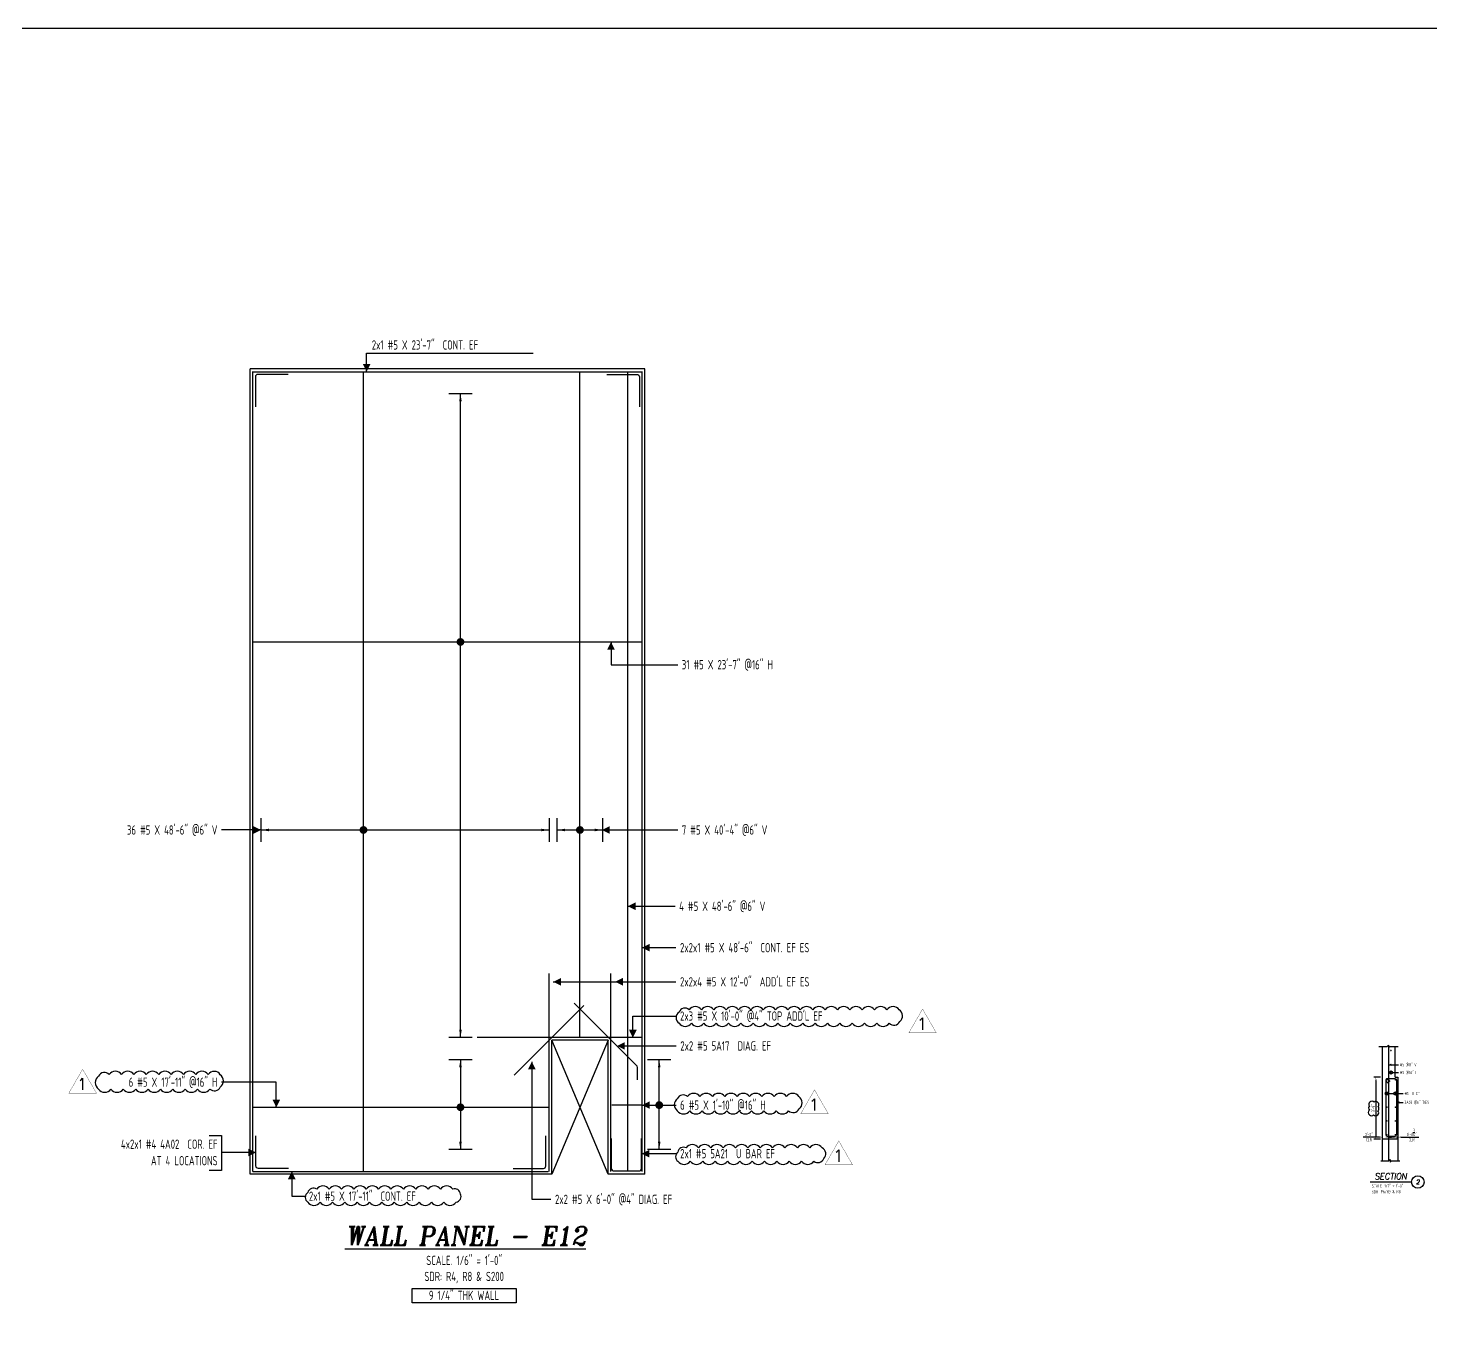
# Model space of a CAD drawing. Header units: inches. Extents: x -10781 to 50822, y -3854 to 38989.
# Drawn here: x 7708 to 8729, y 281 to 1219 of the extents above; entities that cross this region are included whole.
import ezdxf
from ezdxf.enums import TextEntityAlignment as Align

# ---------------------------------------------------------------- set-up
doc = ezdxf.new("R2010")
doc.units = ezdxf.units.IN
doc.header["$LTSCALE"] = 0.025
doc.header["$MEASUREMENT"] = 0
doc.layers.get('0').update_dxf_attribs({"linetype": 'CONTINUOUS'})
doc.layers.get('Defpoints').update_dxf_attribs({"linetype": 'CONTINUOUS'})
for name, color, linetype in [('0-25', 7, 'CONTINUOUS'), ('0-25TEXT', 7, 'CONTINUOUS'), ('0-35', 3, 'CONTINUOUS'), ('0-35TEXT', 3, 'CONTINUOUS'), ('0-50', 10, 'CONTINUOUS'), ('5', 4, 'CONTINUOUS'), ('BAR-LBL', 2, 'CONTINUOUS'), ('DETAIL', 83, 'CONTINUOUS'), ('RANGELAY', 7, 'CONTINUOUS'), ('REBARS', 4, 'CONTINUOUS'), ('REV_1', 150, 'CONTINUOUS')]:
    doc.layers.add(name, color=color, linetype=linetype)
doc.styles.add('AR', font='ARCHQUIK.shx', dxfattribs={"width": 0.8})
doc.styles.add('ROMANT', font='romant')
doc.dimstyles.new('CADS_DIM_48', dxfattribs={"dimscale": 48, "dimtxt": 0.09375, "dimasz": 0.09375, "dimexe": 0.0625, "dimexo": 0.0625, "dimgap": 0.09375, "dimtad": 0, "dimtih": 1, "dimtoh": 1, "dimzin": 1, "dimdsep": 46, "dimlunit": 4, "dimtxsty": 'AR', "dimblk": 'CLOSED', "dimcen": 0.1875, "dimadec": 0, "dimazin": 0, "dimtfac": 1, "dimtofl": 0, "dimtmove": 0, "dimatfit": 1, "dimldrblk": 'DOTBLANK', "dimfxl": 1, "dimtzin": 0, "dimarcsym": 0})

# ---------------------------------------------------------------- blocks, each defined once
blk = doc.blocks.new('leadrblk')
blk.add_lwpolyline([(0, 0, 0, 1, 0), (1, 0, 1, 1, 0)], format="xyseb")
blk = doc.blocks.new('*U804', base_point=(7873.2, 967.3))
at = {"layer": 'REBARS', "color": 0}
blk.add_lwpolyline([(7897.2, 967), (7875.2, 967, 0.414214), (7873.4, 965.3), (7873.4, 943.3)], format="xyb", dxfattribs=at)
blk = doc.blocks.new('*U805', base_point=(8085.1, 388.9))
at = {"layer": 'REBARS', "color": 0}
blk.add_lwpolyline([(8061.1, 389.2), (8083.1, 389.2, 0.414213), (8084.8, 390.9), (8084.8, 412.9)], format="xyb", dxfattribs=at)
blk = doc.blocks.new('*U806', base_point=(7873.6, 388.9))
at = {"layer": 'REBARS', "color": 0}
blk.add_lwpolyline([(7897.6, 389.2), (7875.6, 389.2, -0.414213), (7873.8, 390.9), (7873.8, 412.9)], format="xyb", dxfattribs=at)
blk = doc.blocks.new('*U883', base_point=(7871.6, 969.3))
at = {"layer": 'REBARS', "color": 0}
blk.add_lwpolyline([(7871.6, 968.9), (8154.6, 968.9)], dxfattribs=at)
blk = doc.blocks.new('*U996', base_point=(7952.4, 386.9))
at = {"layer": 'REBARS', "color": 0}
blk.add_lwpolyline([(7952, 386.9), (7952, 968.9)], dxfattribs=at)
blk = doc.blocks.new('rendmark')
at = {"color": 4}
blk.add_line((0, -3), (0, 3), dxfattribs=at)
blk = doc.blocks.new('rarrow')
at = {"color": 7}
blk.add_solid([(2, -0.33), (2, 0.33), (0, 0)], dxfattribs=at)
blk = doc.blocks.new('*U995', base_point=(7877.6, 635.5))
at = {"layer": 'RANGELAY'}
blk.add_line((7877.6, 635.5), (8087.1, 635.5), dxfattribs=at)
at = {"layer": 'RANGELAY', "xscale": 2.834645669291339, "yscale": 2.834645669291339}
for name in ['rendmark', 'rarrow']:
    blk.add_blockref(name, (7877.6, 635.5), dxfattribs=at)
at = {"layer": 'RANGELAY', "xscale": 2.834645669291339, "yscale": 2.834645669291339, "rotation": 179.999996929531}
for name in ['rendmark', 'rarrow']:
    blk.add_blockref(name, (8087.1, 635.5), dxfattribs=at)
blk = doc.blocks.new('VPM669440')
at = {"const_width": 1}
blk.add_lwpolyline([(-0.5, 0, 1), (0.5, 0, 1)], format="xyb", close=True, dxfattribs=at)
blk = doc.blocks.new('*U1012', base_point=(7871.6, 433.4))
at = {"layer": 'REBARS', "color": 0}
blk.add_lwpolyline([(7871.6, 433.7), (8086.6, 433.7)], dxfattribs=at)
blk = doc.blocks.new('*U653', base_point=(8022.6, 468.4))
at = {"layer": 'RANGELAY'}
blk.add_line((8022.6, 468.4), (8022.6, 402.9), dxfattribs=at)
at = {"layer": 'RANGELAY', "xscale": 2.834645669291339, "yscale": 2.834645669291339}
for name, p, rotation in [('rendmark', (8022.6, 468.4), 270.000000065678), ('rarrow', (8022.6, 468.4), 270.000000065678), ('rarrow', (8022.6, 402.9), 89.99999699520895), ('rendmark', (8022.6, 402.9), 89.99999699520895)]:
    blk.add_blockref(name, p, dxfattribs=dict(at, rotation=rotation))
blk = doc.blocks.new('VPM6694A0')
at = {"const_width": 1}
blk.add_lwpolyline([(-0.5, 0, 1), (0.5, 0, 1)], format="xyb", close=True, dxfattribs=at)
blk = doc.blocks.new('*U782', base_point=(8154.8, 435.6))
at = {"layer": 'REBARS', "color": 0}
blk.add_lwpolyline([(8154.8, 435.3), (8132.8, 435.3)], dxfattribs=at)
blk = doc.blocks.new('*U654', base_point=(8167.3, 402.9))
at = {"layer": 'RANGELAY'}
blk.add_line((8167.3, 402.9), (8167.3, 468.4), dxfattribs=at)
at = {"layer": 'RANGELAY', "xscale": 2.834645669291339, "yscale": 2.834645669291339}
for name, p, rotation in [('rendmark', (8167.3, 468.4), 269.999996996645), ('rarrow', (8167.3, 468.4), 269.999996996645), ('rarrow', (8167.3, 402.9), 90.00000006711399), ('rendmark', (8167.3, 402.9), 90.00000006711399)]:
    blk.add_blockref(name, p, dxfattribs=dict(at, rotation=rotation))
blk = doc.blocks.new('VPM6694E')
at = {"const_width": 1}
blk.add_lwpolyline([(-0.5, 0, 1), (0.5, 0, 1)], format="xyb", close=True, dxfattribs=at)
blk = doc.blocks.new('*U1036', base_point=(8154.8, 484.1))
at = {"layer": 'REBARS', "color": 0}
blk.add_lwpolyline([(8154.8, 484.4), (8034.8, 484.4)], dxfattribs=at)
blk = doc.blocks.new('*U778', base_point=(8131.7, 386.9))
at = {"layer": 'REBARS', "color": 0}
blk.add_lwpolyline([(8132.1, 386.9), (8132.1, 530.9)], dxfattribs=at)
blk = doc.blocks.new('*U779', base_point=(8087.4, 386.9))
at = {"layer": 'REBARS', "color": 0}
blk.add_lwpolyline([(8087.1, 386.9), (8087.1, 530.9)], dxfattribs=at)
blk = doc.blocks.new('*U780', base_point=(8061.8, 456.8))
at = {"layer": 'REBARS', "color": 0}
blk.add_lwpolyline([(8061.6, 457), (8112.5, 507.9)], dxfattribs=at)
blk = doc.blocks.new('*U879', base_point=(7871.6, 772))
at = {"layer": 'REBARS', "color": 0}
blk.add_lwpolyline([(7871.6, 772.3), (8154.6, 772.3)], dxfattribs=at)
blk = doc.blocks.new('*U652', base_point=(8022.6, 484.4))
at = {"layer": 'RANGELAY'}
blk.add_line((8022.6, 484.4), (8022.6, 952.9), dxfattribs=at)
at = {"layer": 'RANGELAY', "xscale": 2.834645669291339, "yscale": 2.834645669291339}
for name, p, rotation in [('rendmark', (8022.6, 952.9), 269.9999969630881), ('rarrow', (8022.6, 952.9), 269.9999969630881), ('rarrow', (8022.6, 484.4), 90.00000003355707), ('rendmark', (8022.6, 484.4), 90.00000003355707)]:
    blk.add_blockref(name, p, dxfattribs=dict(at, rotation=rotation))
blk = doc.blocks.new('VPM6695A0')
at = {"const_width": 1}
blk.add_lwpolyline([(-0.5, 0, 1), (0.5, 0, 1)], format="xyb", close=True, dxfattribs=at)
blk = doc.blocks.new('*U807', base_point=(8153.2, 967.3))
at = {"layer": 'REBARS', "color": 0}
blk.add_lwpolyline([(8129.2, 967), (8151.2, 967, -0.414214), (8152.9, 965.3), (8152.9, 943.3)], format="xyb", dxfattribs=at)
blk = doc.blocks.new('*U1015', base_point=(7871.6, 387.3))
at = {"layer": 'REBARS', "color": 0}
blk.add_lwpolyline([(7871.6, 386.9), (8086.6, 386.9)], dxfattribs=at)
blk = doc.blocks.new('*U637', base_point=(7871.9, 386.9))
at = {"layer": 'REBARS', "color": 0}
blk.add_lwpolyline([(7871.6, 386.9), (7871.6, 968.9)], dxfattribs=at)
blk = doc.blocks.new('*U638', base_point=(8154.5, 386.9))
at = {"layer": 'REBARS', "color": 0}
blk.add_lwpolyline([(8154.8, 386.9), (8154.8, 968.9)], dxfattribs=at)
blk = doc.blocks.new('*U639', base_point=(8144.8, 386.9))
at = {"layer": 'REBARS', "color": 0}
blk.add_lwpolyline([(8144.5, 386.9), (8144.5, 968.9)], dxfattribs=at)
blk = doc.blocks.new('*U994', base_point=(8109.9, 484.4))
at = {"layer": 'REBARS', "color": 0}
blk.add_lwpolyline([(8109.6, 484.4), (8109.6, 968.4)], dxfattribs=at)
blk = doc.blocks.new('*U993', base_point=(8093.1, 635.5))
at = {"layer": 'RANGELAY'}
blk.add_line((8093.1, 635.5), (8126.1, 635.5), dxfattribs=at)
at = {"layer": 'RANGELAY', "xscale": 2.834645669291339, "yscale": 2.834645669291339}
for name in ['rendmark', 'rarrow']:
    blk.add_blockref(name, (8093.1, 635.5), dxfattribs=at)
at = {"layer": 'RANGELAY', "xscale": 2.834645669291339, "yscale": 2.834645669291339, "rotation": 179.999996929531}
for name in ['rendmark', 'rarrow']:
    blk.add_blockref(name, (8126.1, 635.5), dxfattribs=at)
blk = doc.blocks.new('VPM6696F2')
at = {"const_width": 1}
blk.add_lwpolyline([(-0.5, 0, 1), (0.5, 0, 1)], format="xyb", close=True, dxfattribs=at)
blk = doc.blocks.new('*U781', base_point=(8151.7, 463.7))
at = {"layer": 'REBARS', "color": 0}
blk.add_lwpolyline([(8151.4, 453.7), (8151.4, 462.7, 0.198912), (8150.7, 464.2), (8105.5, 509.4)], format="xyb", dxfattribs=at)
blk = doc.blocks.new('*U1039', base_point=(8132.1, 386.9))
at = {"layer": 'REBARS', "color": 0}
blk.add_lwpolyline([(8132.4, 410.9), (8132.4, 389.4, 0.414214), (8134.6, 387.3), (8152.3, 387.3, 0.414213), (8154.5, 389.4), (8154.5, 410.9)], format="xyb", dxfattribs=at)
blk = doc.blocks.new('SECT1')
at = {"color": 7, "linetype": 'Continuous'}
blk.add_line((0.627, 0), (-0.627, 0), dxfattribs=at)
blk.add_circle((0.815, 0), 0.188, dxfattribs=at)
at = {"color": 7, "linetype": 'Continuous', "style": 'ROMANT', "oblique": 9, "width": 0.95}
blk.add_text('SECTION', height=0.1875, dxfattribs=at).set_placement((-0.006, 0.077), align=Align.CENTER)
blk.add_attdef('SECT1', text='', height=0.141, dxfattribs=at).set_placement((0.815, 0), align=Align.MIDDLE)
blk = doc.blocks.new('*D540')
at = {"layer": 'Defpoints', "color": 0, "transparency": 16777216}
for p in [(8704.2, 414), (8704.9, 414), (8704.9, 412)]:
    blk.add_point(p, dxfattribs=at)
at = {"layer": 'DETAIL', "color": 0, "lineweight": -2, "transparency": 16777216}
for p, q in [((8701.9, 412), (8699.7, 412)), ((8704.2, 412.5), (8704.2, 410.5)), ((8704.9, 412.5), (8704.9, 410.5)), ((8707.2, 412), (8720.1, 412))]:
    blk.add_line(p, q, dxfattribs=at)
at = {"layer": 'DETAIL', "color": 0, "transparency": 16777216}
for points in [[(8701.9, 412.4), (8701.9, 411.6), (8704.2, 412)], [(8707.2, 412.4), (8707.2, 411.6), (8704.9, 412)]]:
    blk.add_solid(points, dxfattribs=at)
at = {"layer": 'DETAIL', "color": 0, "transparency": 16777216, "char_height": 2.25, "attachment_point": 5, "style": 'AR'}
for s, insert in [('0\'-0{\\H1.000000x;\\S3/4;}"', (8714.8, 415.4)), ('CLR', (8714.8, 410.1))]:
    blk.add_mtext(s, dxfattribs=dict(at, insert=insert))
blk = doc.blocks.new('_DotBlank')
at = {"layer": '0-35', "color": 0, "lineweight": -2}
blk.add_line((-0.5, 0), (-1, 0), dxfattribs=at)
blk.add_circle((0, 0), 0.5, dxfattribs=at)
blk = doc.blocks.new('*D541')
at = {"layer": 'Defpoints', "color": 0, "transparency": 16777216}
for p in [(8693.7, 412.6), (8693.7, 412), (8695.7, 412.6)]:
    blk.add_point(p, dxfattribs=at)
at = {"layer": 'DETAIL', "color": 0, "lineweight": -2, "transparency": 16777216}
for p, q in [((8691.4, 412), (8679.5, 412)), ((8693.7, 411.1), (8693.7, 410.5)), ((8695.7, 411.1), (8695.7, 410.5)), ((8697.9, 412), (8700.2, 412))]:
    blk.add_line(p, q, dxfattribs=at)
at = {"layer": 'DETAIL', "color": 0, "transparency": 16777216}
for points in [[(8691.4, 412.4), (8691.4, 411.6), (8693.7, 412)], [(8697.9, 412.4), (8697.9, 411.6), (8695.7, 412)]]:
    blk.add_solid(points, dxfattribs=at)
at = {"layer": 'DETAIL', "color": 0, "transparency": 16777216, "insert": (8683.7, 412), "char_height": 2.25, "attachment_point": 5, "style": 'AR'}
blk.add_mtext('0\'-2"\\PCLR', dxfattribs=at)
blk = doc.blocks.new('*D539')
at = {"layer": 'Defpoints', "color": 0, "transparency": 16777216}
for p in [(8693.7, 455.6), (8688.8, 410.6), (8693.7, 410.6)]:
    blk.add_point(p, dxfattribs=at)
at = {"layer": 'DETAIL', "color": 0, "lineweight": -2, "transparency": 16777216}
for p, q in [((8692.2, 455.6), (8687.3, 455.6)), ((8688.8, 453.3), (8688.8, 412.8)), ((8692.2, 410.6), (8687.3, 410.6))]:
    blk.add_line(p, q, dxfattribs=at)
at = {"layer": 'DETAIL', "color": 0, "transparency": 16777216}
for points in [[(8688.5, 453.3), (8689.2, 453.3), (8688.8, 455.6)], [(8688.5, 412.8), (8689.2, 412.8), (8688.8, 410.6)]]:
    blk.add_solid(points, dxfattribs=at)
at = {"layer": 'DETAIL', "color": 0, "transparency": 16777216, "insert": (8686.9, 433.1), "char_height": 2.25, "attachment_point": 5, "rotation": 90, "style": 'AR'}
blk.add_mtext('3\'-9"', dxfattribs=at)
blk = doc.blocks.new('*U1002', base_point=(8704.2, 412.6))
at = {"layer": 'REBARS', "color": 0}
blk.add_lwpolyline([(8699.3, 452.5), (8697.7, 454.1, 0.668179), (8696.1, 453.5), (8696.1, 413.7, 0.414213), (8697, 412.8), (8703, 412.8, 0.414214), (8704, 413.7), (8704, 453.5, 0.414213), (8703, 454.4), (8697, 454.4, 0.668179), (8696.4, 452.8), (8698, 451.2)], format="xyb", dxfattribs=at)
blk = doc.blocks.new('Rev_Tri (48)')
at = {"const_width": 0.128}
blk.add_lwpolyline([(6.69, 11.58), (13.37, 0), (0, 0)], close=True, dxfattribs=at)
at = {"color": 1, "style": 'ROMANT'}
blk.add_attdef('R', (3.93, 1.52, -0.03), '', height=5.75, dxfattribs=at)

msp = doc.modelspace()

# ---------------------------------------------------------------- linework, layer by layer
at = {"layer": '0-25TEXT'}
for points in [[(7954.30678, 968.94993), (7954.30678, 982.40269), (8075.64408, 982.40269)], [(8132.21076, 772.27853), (8132.21076, 755.7387), (8180.70657, 755.7387)], [(7877.53186, 635.46677), (7848.75145, 635.46677)], [(8128.7702, 635.46329), (8180.70657, 635.46329)], [(8144.45308, 579.96694), (8178.78701, 579.96694)], [(8154.80271, 549.84869), (8179.41567, 549.84869)], [(8090.17779, 524.99098), (8179.41567, 524.99098)], [(8148.07235, 484.44994), (8148.07235, 500.07669), (8179.41567, 500.07669)], [(8139.72048, 478.34918), (8179.61997, 478.34918)], [(8074.56177, 466.83396), (8074.56177, 366.73952), (8088.43344, 366.73952)], [(8698.28415, 464.64944), (8705.34032, 464.64944)], [(7888.60852, 433.69263), (7888.60852, 451.96616), (7848.75145, 451.96616)], [(8154.80277, 435.27596), (8179.49482, 435.27596)], [(8703.97165, 437.29459), (8708.59896, 437.29459)], [(7839.82839, 413.20703), (7848.82744, 413.20703), (7848.82744, 387.7097), (7839.82839, 387.7097)], [(7873.80276, 400.83332), (7848.82744, 400.83332)], [(8154.49029, 399.9601), (8179.49482, 399.9601)], [(7899.84239, 386.94995), (7899.84239, 369.02238), (7909.32328, 369.02238)]]:
    msp.add_lwpolyline(points, dxfattribs=at)
at = {"layer": '0-35'}
for p, q in [((7869.55277, 384.94996), (7869.55277, 970.94996)), ((8156.80277, 970.94996), (7869.55277, 970.94996)), ((8156.80277, 384.94996), (8156.80277, 970.94996)), ((8089.05277, 384.94996), (8089.05277, 482.44996)), ((8130.05277, 482.44996), (8089.05277, 482.44996)), ((8130.05277, 384.94996), (8130.05277, 482.44996)), ((8693.65915, 394.68683), (8693.65915, 477.97787)), ((8702.90915, 455.59176), (8702.90915, 477.97787)), ((8702.90915, 455.59176), (8704.90915, 455.59176)), ((8704.90915, 455.59176), (8704.90915, 394.68683)), ((8704.90915, 410.59176), (8693.65915, 410.59176)), ((8089.05277, 384.94996), (7869.55277, 384.94996)), ((8156.80277, 384.94996), (8130.05277, 384.94996))]:
    msp.add_line(p, q, dxfattribs=at)
at = {"layer": '0-35', "color": 0, "lineweight": -2}
for p, q in [((8700.90052, 459.01041), (8705.34032, 459.01041)), ((8697.90916, 443.72301), (8701.90916, 443.72301)), ((8704.15916, 443.72301), (8708.59896, 443.72301))]:
    msp.add_line(p, q, dxfattribs=at)
at = {"layer": '0-35'}
for points in [[(8691.08047, 477.97787), (8697.0938, 477.97787), (8698.0313, 478.91537), (8698.0313, 477.04037), (8698.9688, 477.97787), (8704.98212, 477.97787)], [(8692.33332, 394.68683), (8698.34665, 394.68683), (8699.28415, 395.62433), (8699.28414, 393.74933), (8700.22164, 394.68683), (8706.23497, 394.68683)]]:
    msp.add_lwpolyline(points, dxfattribs=at)
msp.add_lwpolyline([(8684.15347, 428.28058, 0.52056705), (8687.15347, 428.28058, 0.52056705), (8690.15347, 428.28058, 0.52056705), (8690.28912, 431.14493, 0.52056705), (8690.28912, 434.14493, 0.52056705), (8690.28912, 437.14493, 0.52056705), (8687.50048, 437.35628, 0.52056705), (8684.50048, 437.35628, 0.52056705), (8684.15347, 434.70329, 0.52056705), (8684.15347, 431.70329, 0.52056705)], format="xyb", close=True, dxfattribs=at)
at = {"layer": '0-35', "color": 0, "lineweight": -2}
for centre in [(8699.77552, 459.01041), (8696.78416, 443.72301), (8703.03416, 443.72301)]:
    msp.add_circle(centre, 1.125, dxfattribs=at)
at = {"layer": '0-50'}
for points in [[(8130.05277, 482.44996), (8089.05277, 384.94996)], [(8130.05277, 384.94996), (8089.05277, 482.44996)]]:
    msp.add_lwpolyline(points, dxfattribs=at)
msp.add_lwpolyline([(7987.35914, 301.78438), (8063.24598, 301.78438), (8063.24598, 291.42802), (7987.35914, 291.42802)], close=True, dxfattribs=at)
at = {"layer": '5', "const_width": 0.6}
for points in [[(8700.07552, 475.01041, -1), (8699.47552, 475.01041, -1)], [(8700.07552, 459.01041, -1), (8699.47552, 459.01041, -1)], [(8696.48416, 453.71676, 1), (8697.08416, 453.71676, 1)], [(8703.33416, 453.71676, -1), (8702.73416, 453.71676, -1)], [(8696.48416, 443.72301, 1), (8697.08416, 443.72301, 1)], [(8703.33416, 443.72301, -1), (8702.73416, 443.72301, -1)], [(8696.48416, 433.72926, 1), (8697.08416, 433.72926, 1)], [(8703.33416, 433.72926, -1), (8702.73416, 433.72926, -1)], [(8696.48416, 423.73552, 1), (8697.08416, 423.73552, 1)], [(8703.33416, 423.73552, -1), (8702.73416, 423.73552, -1)], [(8696.48416, 413.74177, 1), (8697.08416, 413.74177, 1)], [(8703.33416, 413.74177, -1), (8702.73416, 413.74177, -1)]]:
    msp.add_lwpolyline(points, format="xyb", close=True, dxfattribs=at)
at = {"layer": 'BAR-LBL'}
msp.add_lwpolyline([(5421.30462, 1218.9583), (9773.86267, 1218.9583), (9773.86267, -1266.46422), (5421.30462, -1266.46422)], close=True, dxfattribs=at)
at = {"layer": 'REBARS'}
msp.add_lwpolyline([(8698.28412, 394.68683), (8698.28415, 477.97787)], dxfattribs=at)
at = {"layer": 'REV_1'}
for points in [[(8181.66061, 494.8214, 0.52056705), (8190.66061, 494.8214, 0.52056705), (8199.66061, 494.8214, 0.52056705), (8208.66061, 494.8214, 0.52056705), (8217.66061, 494.8214, 0.52056705), (8226.66061, 494.8214, 0.52056705), (8235.66061, 494.8214, 0.52056705), (8244.66061, 494.8214, 0.52056705), (8253.66061, 494.8214, 0.52056705), (8262.66061, 494.8214, 0.52056705), (8271.66061, 494.8214, 0.52056705), (8280.66061, 494.8214, 0.52056705), (8289.66061, 494.8214, 0.52056705), (8298.66061, 494.8214, 0.52056705), (8307.66061, 494.8214, 0.52056705), (8316.66061, 494.8214, 0.52056705), (8325.66061, 494.8214, 0.52056705), (8334.66061, 494.8214, 0.52056705), (8342.37498, 496.10704, 0.52056705), (8341.95947, 504.69153, 0.52056705), (8332.95947, 504.69153, 0.52056705), (8323.95947, 504.69153, 0.52056705), (8314.95947, 504.69153, 0.52056705), (8305.95947, 504.69153, 0.52056705), (8296.95947, 504.69153, 0.52056705), (8287.95947, 504.69153, 0.52056705), (8278.95947, 504.69153, 0.52056705), (8269.95947, 504.69153, 0.52056705), (8260.95947, 504.69153, 0.52056705), (8251.95947, 504.69153, 0.52056705), (8242.95947, 504.69153, 0.52056705), (8233.95947, 504.69153, 0.52056705), (8224.95947, 504.69153, 0.52056705), (8215.95947, 504.69153, 0.52056705), (8206.95947, 504.69153, 0.52056705), (8197.95947, 504.69153, 0.52056705), (8188.95947, 504.69153, 0.52056705), (8181.66061, 502.99038, 0.52056705)], [(7759.25532, 446.99773, 0.52056705), (7768.25532, 446.99773, 0.52056705), (7777.25532, 446.99773, 0.52056705), (7786.25532, 446.99773, 0.52056705), (7795.25532, 446.99773, 0.52056705), (7804.25532, 446.99773, 0.52056705), (7813.25532, 446.99773, 0.52056705), (7822.25532, 446.99773, 0.52056705), (7831.25532, 446.99773, 0.52056705), (7840.25532, 446.99773, 0.52056705), (7847.82688, 448.42618, 0.52056705), (7847.82688, 457.42618, 0.52056705), (7838.99309, 457.59239, 0.52056705), (7829.99309, 457.59239, 0.52056705), (7820.99309, 457.59239, 0.52056705), (7811.99309, 457.59239, 0.52056705), (7802.99309, 457.59239, 0.52056705), (7793.99309, 457.59239, 0.52056705), (7784.99309, 457.59239, 0.52056705), (7775.99309, 457.59239, 0.52056705), (7766.99309, 457.59239, 0.52056705), (7759.25532, 456.33016, 0.52056705)], [(8180.44602, 431.18305, 0.52056705), (8189.44602, 431.18305, 0.52056705), (8198.44602, 431.18305, 0.52056705), (8207.44602, 431.18305, 0.52056705), (8216.44602, 431.18305, 0.52056705), (8225.44602, 431.18305, 0.52056705), (8234.44602, 431.18305, 0.52056705), (8243.44602, 431.18305, 0.52056705), (8252.44602, 431.18305, 0.52056705), (8261.44602, 431.18305, 0.52056705), (8269.06474, 432.56433, 0.52056705), (8268.93253, 441.43213, 0.52056705), (8259.93253, 441.43213, 0.52056705), (8250.93253, 441.43213, 0.52056705), (8241.93253, 441.43213, 0.52056705), (8232.93253, 441.43213, 0.52056705), (8223.93253, 441.43213, 0.52056705), (8214.93253, 441.43213, 0.52056705), (8205.93253, 441.43213, 0.52056705), (8196.93253, 441.43213, 0.52056705), (8187.93253, 441.43213, 0.52056705), (8180.44602, 439.91865, 0.52056705)], [(8180.90072, 394.44268, 0.52056705), (8189.90072, 394.44268, 0.52056705), (8198.90072, 394.44268, 0.52056705), (8207.90072, 394.44268, 0.52056705), (8216.90072, 394.44268, 0.52056705), (8225.90072, 394.44268, 0.52056705), (8234.90072, 394.44268, 0.52056705), (8243.90072, 394.44268, 0.52056705), (8252.90072, 394.44268, 0.52056705), (8261.90072, 394.44268, 0.52056705), (8270.90072, 394.44268, 0.52056705), (8279.90072, 394.44268, 0.52056705), (8286.95797, 396.38543, 0.52056705), (8285.77844, 404.2059, 0.52056705), (8276.77844, 404.2059, 0.52056705), (8267.77844, 404.2059, 0.52056705), (8258.77844, 404.2059, 0.52056705), (8249.77844, 404.2059, 0.52056705), (8240.77844, 404.2059, 0.52056705), (8231.77844, 404.2059, 0.52056705), (8222.77844, 404.2059, 0.52056705), (8213.77844, 404.2059, 0.52056705), (8204.77844, 404.2059, 0.52056705), (8195.77844, 404.2059, 0.52056705), (8186.77844, 404.2059, 0.52056705), (8180.90072, 401.08361, 0.52056705)], [(7911.4811, 364.65126, 0.52056705), (7920.4811, 364.65126, 0.52056705), (7929.4811, 364.65126, 0.52056705), (7938.4811, 364.65126, 0.52056705), (7947.4811, 364.65126, 0.52056705), (7956.4811, 364.65126, 0.52056705), (7965.4811, 364.65126, 0.52056705), (7974.4811, 364.65126, 0.52056705), (7983.4811, 364.65126, 0.52056705), (7992.4811, 364.65126, 0.52056705), (8001.4811, 364.65126, 0.52056705), (8010.4811, 364.65126, 0.52056705), (8019.4811, 364.65126, 0.52056705), (8022.54148, 370.59088, 0.52056705), (8017.05425, 374.10365, 0.52056705), (8008.05425, 374.10365, 0.52056705), (7999.05425, 374.10365, 0.52056705), (7990.05425, 374.10365, 0.52056705), (7981.05425, 374.10365, 0.52056705), (7972.05425, 374.10365, 0.52056705), (7963.05425, 374.10365, 0.52056705), (7954.05425, 374.10365, 0.52056705), (7945.05425, 374.10365, 0.52056705), (7936.05425, 374.10365, 0.52056705), (7927.05425, 374.10365, 0.52056705), (7918.05425, 374.10365, 0.52056705), (7911.4811, 371.67679, 0.52056705)]]:
    msp.add_lwpolyline(points, format="xyb", close=True, dxfattribs=at)

# ---------------------------------------------------------------- block references
at = {"layer": '0-25', "xscale": 1.5, "yscale": 1.5, "zscale": 1.5}
for p in [(8348.88897, 487.80388, -0.15), (7737.62851, 444.00593, -0.15), (8270.24741, 428.99251, -0.15), (8287.90846, 391.82398, -0.15)]:
    msp.add_blockref('Rev_Tri (48)', p, dxfattribs=at).add_auto_attribs({'R': '1'})
at = {"layer": '0-25TEXT'}
for name, p, xscale, yscale, rotation in [('leadrblk', (7954.30678, 968.94993), 5.623937007874017, 2.250708661417324, 90.00000153523449), ('VPM6695A0', (8022.61552, 772.27853), 2.834645669291339, 2.834645669291339, 90.00000003355706), ('leadrblk', (8132.21076, 772.27853), 5.623937007874017, 2.250708661417324, 270.0000046057035), ('leadrblk', (7877.53186, 635.46677), 5.623937007874017, 2.250708661417324, 180.000003070469), ('leadrblk', (8148.07235, 484.44994), 5.623937007874017, 2.250708661417324, 90.00000153523449), ('leadrblk', (8074.56177, 466.83396), 5.623937007874017, 2.250708661417324, 270.0000046057035), ('leadrblk', (7888.60852, 433.69263), 5.623937007874017, 2.250708661417324, 90.00000153523449), ('VPM6694A0', (8022.61552, 433.69263), 2.834645669291339, 2.834645669291339, 270.0000000656784), ('VPM6694E', (8167.26362, 435.27595), 2.834645669291339, 2.834645669291339, 90.00000006711412), ('leadrblk', (7873.80276, 400.83332), 5.623937007874017, 2.250708661417324, 180.000003070469), ('leadrblk', (7899.84239, 386.94995), 5.623937007874017, 2.250708661417324, 270.0000046057035)]:
    msp.add_blockref(name, p, dxfattribs=dict(at, xscale=xscale, yscale=yscale, rotation=rotation))
for name, p, xscale, yscale in [('VPM669440', (7952.04197, 635.46329), 2.834645669291339, 2.834645669291339), ('VPM6696F2', (8109.55282, 635.46329), 2.834645669291339, 2.834645669291339), ('leadrblk', (8125.6452, 635.46329), 5.623937007874017, 2.250708661417324), ('leadrblk', (8144.45308, 579.96694), 5.623937007874017, 2.250708661417324), ('leadrblk', (8154.80271, 549.84869), 5.623937007874017, 2.250708661417324), ('leadrblk', (8090.17779, 524.99098), 5.623937007874017, 2.250708661417324), ('leadrblk', (8135.17775, 524.991), 5.623937007874017, 2.250708661417324), ('leadrblk', (8136.59548, 478.34918), 5.623937007874017, 2.250708661417324), ('leadrblk', (8698.28415, 464.64944), 1.874645669291339, 0.7502362204724409), ('leadrblk', (8154.80277, 435.27596), 5.623937007874017, 2.250708661417324), ('leadrblk', (8703.97165, 437.29459), 1.874645669291339, 0.7502362204724409), ('leadrblk', (8154.49029, 399.9601), 5.623937007874017, 2.250708661417324)]:
    msp.add_blockref(name, p, dxfattribs=dict(at, xscale=xscale, yscale=yscale))
at = {"layer": '0-25TEXT', "xscale": 24, "yscale": 24, "zscale": 24}
msp.add_blockref('SECT1', (8699.76782, 379.32978), dxfattribs=at).add_auto_attribs({'SECT1': '2'})
at = {"layer": 'RANGELAY'}
for name, p in [('*U652', (8022.61552, 484.44996)), ('*U995', (7877.55277, 635.46329)), ('*U993', (8093.05277, 635.46329)), ('*U653', (8022.61552, 468.44996)), ('*U654', (8167.26362, 402.94996))]:
    msp.add_blockref(name, p, dxfattribs=at)
at = {"layer": 'REBARS', "color": 4}
for name, p in [('*U883', (7871.55277, 969.26246)), ('*U637', (7871.86527, 386.94996)), ('*U804', (7873.18988, 967.27132)), ('*U996', (7952.35443, 386.94996)), ('*U994', (8109.86527, 484.44996)), ('*U807', (8153.16566, 967.27132)), ('*U639', (8144.76551, 386.94996)), ('*U638', (8154.49027, 386.94996)), ('*U879', (7871.55277, 771.96603)), ('*U779', (8087.36524, 386.94996)), ('*U778', (8131.74029, 386.94996)), ('*U780', (8061.81789, 456.77315)), ('*U781', (8151.67777, 463.70884)), ('*U1036', (8154.80273, 484.13745)), ('*U1002', (8704.15915, 412.59176)), ('*U1012', (7871.55277, 433.38013)), ('*U782', (8154.80277, 435.58846)), ('*U806', (7873.55277, 388.94996)), ('*U805', (8085.05277, 388.94996)), ('*U1039', (8132.05279, 386.94996)), ('*U1015', (7871.55277, 387.26246))]:
    msp.add_blockref(name, p, dxfattribs=at)

# ---------------------------------------------------------------- texts
at = {"color": 7, "linetype": 'Continuous', "style": 'ROMANT', "oblique": 9, "width": 0.95}
msp.add_text('%%UWALL PANEL - E12', height=13.5, dxfattribs=at).set_placement((8026.67444, 333.35628), align=Align.CENTER)
at = {"layer": '0-25TEXT', "style": 'AR', "width": 0.8}
for s, height, p in [('#5 @8" V', 2.249764, (8706.34021, 463.52456)), ('#5 @16" H', 2.249764, (8706.34021, 457.88553)), ('#5  H EF', 2.249764, (8709.59885, 442.59813)), ('3A03 @6" TIES', 2.2497638, (8709.59885, 436.16971))]:
    msp.add_text(s, height=height, dxfattribs=at).set_placement(p)
at = {"layer": '0-35TEXT', "style": 'AR', "width": 0.8}
msp.add_text('AT 4 LOCATIONS', height=6.7498312, dxfattribs=at).set_placement((7845.82776, 391.45931), align=Align.RIGHT)
for s, p in [('SCALE. 1/2" = 1\'-0"', (8685.85944, 375.35101)), ('SDR: P6/R3 & R8', (8685.76264, 371.14294))]:
    msp.add_text(s, height=2.2499437, dxfattribs=at).set_placement(p)
for s, p in [('SCALE. 1/6" = 1\'-0"', (8025.30256, 318.90939)), ('SDR: R4, R8 & S200', (8025.30256, 307.2412)), ('9 1/4" THK WALL', (8025.22564, 293.45318))]:
    msp.add_text(s, height=6.7498312, dxfattribs=at).set_placement(p, align=Align.CENTER)
at = {"layer": 'BAR-LBL', "style": 'AR', "width": 0.8}
for s, p in [('2x1 #5 X 23\'-7"  CONT. EF', (7958.11305, 985.02742)), ('31 #5 X 23\'-7" @16" H', (8183.70625, 752.36405)), ('7 #5 X 40\'-4" @6" V', (8183.70625, 632.08864)), ('4 #5 X 48\'-6" @6" V', (8181.78669, 576.59229)), ('2x2x1 #5 X 48\'-6"  CONT. EF ES', (8182.41535, 546.47404)), ('2x2x4 #5 X 12\'-0"  ADD\'L EF ES', (8182.41535, 521.61634)), ('2x3 #5 X 10\'-0" @4" TOP ADD\'L EF', (8182.41535, 496.70204)), ('2x2 #5 5A17  DIAG. EF', (8182.61965, 474.97453)), ('6 #5 X 1\'-10" @16" H', (8182.4945, 431.90131)), ('2x1 #5 5A21  U BAR EF', (8182.4945, 396.58545)), ('2x2 #5 X 6\'-0" @4" DIAG. EF', (8091.43312, 363.36488))]:
    msp.add_text(s, height=6.7492913, dxfattribs=at).set_placement(p)
for s, p in [('36 #5 X 48\'-6" @6" V', (7845.75177, 632.09213)), ('6 #5 X 17\'-11" @16" H', (7845.75177, 448.59152)), ('4x2x1 #4 4A02  COR. EF', (7845.82776, 403.45805))]:
    msp.add_text(s, height=6.7492913, dxfattribs=at).set_placement(p, align=Align.RIGHT)
msp.add_text('2x1 #5 X 17\'-11"  CONT. EF', height=6.7492913, rotation=360, dxfattribs=at).set_placement((7912.32296, 365.64773))

# ---------------------------------------------------------------- dimensions: what is measured, and where the dimension line sits
at = {"layer": 'DETAIL'}
dim = msp.add_linear_dim(base=(8688.829, 410.59176), p1=(8693.65915, 455.59176), p2=(8693.65915, 410.59176), angle=90, text='3\'-9"', dimstyle='CADS_DIM_48', override={"dimscale": 24, "dimgap": 0.03125, "dimtad": 1, "dimtih": 0, "dimtoh": 0, "dimdec": 4, "dimtdec": 4}, dxfattribs=at)
dim.commit()
dim.dimension.update_dxf_attribs({"geometry": '*D539', "text_midpoint": (8686.9152, 433.09176)})
dim = msp.add_linear_dim(base=(8693.65915, 412.02281), p1=(8695.65915, 412.59176), p2=(8693.65915, 412.59176), text='<>\\XCLR', dimstyle='CADS_DIM_48', override={"dimscale": 24, "dimgap": 0.03125, "dimtad": 1, "dimtih": 0, "dimtoh": 0, "dimdec": 4, "dimtdec": 4}, dxfattribs=at)
dim.commit()
dim.dimension.update_dxf_attribs({"geometry": '*D541', "text_midpoint": (8683.71558, 412.02281), "dimtype": 160})
dim = msp.add_linear_dim(base=(8704.90915, 412.02281), p1=(8704.15915, 414.02281), p2=(8704.90915, 414.02281), text='<>\\XCLR', dimstyle='CADS_DIM_48', override={"dimscale": 24, "dimgap": 0.03125, "dimtad": 1, "dimtih": 0, "dimtoh": 0, "dimdec": 4, "dimtdec": 4}, dxfattribs=at)
dim.commit()
dim.dimension.update_dxf_attribs({"geometry": '*D540', "text_midpoint": (8714.75225, 412.02281)})

doc.saveas('drawing.dxf')
